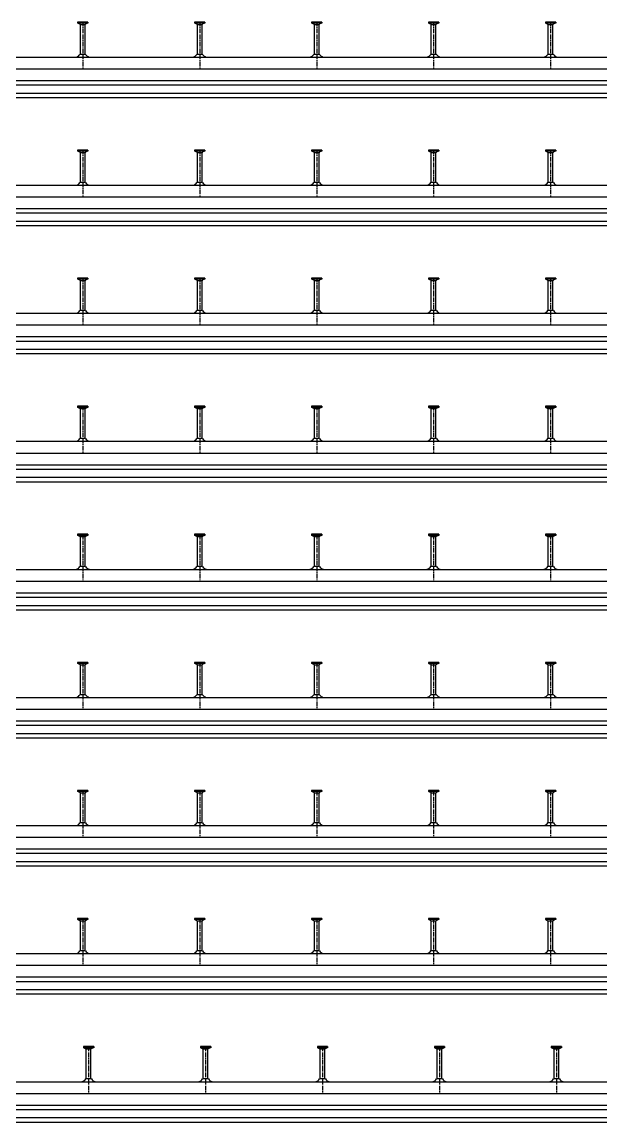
# Model space of a CAD drawing. Header units: millimetres. Extents: x -218 to 5901, y -4888 to 2743.
# Drawn here: x 2752 to 3742, y -4888 to -3007 of the extents above; entities that cross this region are included whole.
import ezdxf

# ---------------------------------------------------------------- set-up
doc = ezdxf.new("R2010")
doc.units = ezdxf.units.MM
doc.header["$LTSCALE"] = 10
doc.linetypes.add('MITTE2', pattern=[1.125, 0.75, -0.125, 0.125, -0.125])
doc.layers.add('HALFEN', color=2, linetype='CONTINUOUS')

msp = doc.modelspace()

# ---------------------------------------------------------------- linework, layer by layer
at = {"layer": 'HALFEN'}
for p, q in [((2865, -3006.8), (2847.5, -3006.8)), ((2847.5, -3006.8), (2847.5, -3008.7)), ((2865, -3008.7), (2847.5, -3008.7)), ((2848.3, -3008.7), (2851.8, -3010.5)), ((2852.2, -3006.8), (2852.2, -3008.4)), ((2860.3, -3006.8), (2860.3, -3008.4)), ((2864.3, -3008.7), (2860.7, -3010.5)), ((2865, -3006.8), (2865, -3008.7)), ((3047.5, -3006.8), (3047.5, -3008.7)), ((3065, -3006.8), (3047.5, -3006.8)), ((3065, -3008.7), (3047.5, -3008.7)), ((3048.3, -3008.7), (3051.8, -3010.5)), ((3052.2, -3006.8), (3052.2, -3008.4)), ((3060.3, -3006.8), (3060.3, -3008.4)), ((3064.3, -3008.7), (3060.7, -3010.5)), ((3065, -3006.8), (3065, -3008.7)), ((3265, -3006.8), (3247.5, -3006.8)), ((3247.5, -3006.8), (3247.5, -3008.7)), ((3265, -3008.7), (3247.5, -3008.7)), ((3248.3, -3008.7), (3251.8, -3010.5)), ((3252.2, -3006.8), (3252.2, -3008.4)), ((3260.3, -3006.8), (3260.3, -3008.4)), ((3264.3, -3008.7), (3260.7, -3010.5)), ((3265, -3006.8), (3265, -3008.7)), ((3465, -3006.8), (3447.5, -3006.8)), ((3447.5, -3006.8), (3447.5, -3008.7)), ((3465, -3008.7), (3447.5, -3008.7)), ((3448.3, -3008.7), (3451.8, -3010.5)), ((3452.2, -3006.8), (3452.2, -3008.4)), ((3460.3, -3006.8), (3460.3, -3008.4)), ((3464.3, -3008.7), (3460.7, -3010.5)), ((3465, -3006.8), (3465, -3008.7)), ((3647.5, -3006.8), (3647.5, -3008.7)), ((3665, -3006.8), (3647.5, -3006.8)), ((3665, -3008.7), (3647.5, -3008.7)), ((3648.3, -3008.7), (3651.8, -3010.5)), ((3652.2, -3006.8), (3652.2, -3008.4)), ((3660.3, -3006.8), (3660.3, -3008.4)), ((3664.3, -3008.7), (3660.7, -3010.5)), ((3665, -3006.8), (3665, -3008.7)), ((2852.3, -3062.1), (2852.3, -3011.2)), ((2852.8, -3010.8), (2859.7, -3010.8)), ((2860.3, -3062.1), (2860.3, -3011.2)), ((3052.3, -3062.1), (3052.3, -3011.2)), ((3052.8, -3010.8), (3059.7, -3010.8)), ((3060.3, -3062.1), (3060.3, -3011.2)), ((3252.3, -3062.1), (3252.3, -3011.2)), ((3252.8, -3010.8), (3259.7, -3010.8)), ((3260.3, -3062.1), (3260.3, -3011.2)), ((3452.3, -3062.1), (3452.3, -3011.2)), ((3452.8, -3010.8), (3459.7, -3010.8)), ((3460.3, -3062.1), (3460.3, -3011.2)), ((3652.3, -3062.1), (3652.3, -3011.2)), ((3652.8, -3010.8), (3659.7, -3010.8)), ((3660.3, -3062.1), (3660.3, -3011.2)), ((2861.2, -3062.1), (2851.3, -3062.1)), ((3061.2, -3062.1), (3051.3, -3062.1)), ((3261.2, -3062.1), (3251.3, -3062.1)), ((3461.2, -3062.1), (3451.3, -3062.1)), ((3661.2, -3062.1), (3651.3, -3062.1)), ((-168.7, -3066.8), (4281.3, -3066.8)), ((-168.7, -3086.8), (4281.3, -3086.8)), ((-168.7, -3106.8), (4281.3, -3106.8)), ((-168.7, -3114.3), (4281.3, -3114.3)), ((-168.7, -3128.3), (4281.3, -3128.3)), ((-168.7, -3135.8), (4281.3, -3135.8)), ((2865, -3225.8), (2847.5, -3225.8)), ((2847.5, -3225.8), (2847.5, -3227.7)), ((2865, -3227.7), (2847.5, -3227.7)), ((2848.3, -3227.7), (2851.8, -3229.5)), ((2852.2, -3225.8), (2852.2, -3227.4)), ((2852.3, -3281.1), (2852.3, -3230.2)), ((2852.8, -3229.8), (2859.7, -3229.8)), ((2860.3, -3225.8), (2860.3, -3227.4)), ((2860.3, -3281.1), (2860.3, -3230.2)), ((2864.3, -3227.7), (2860.7, -3229.5)), ((2865, -3225.8), (2865, -3227.7)), ((3047.5, -3225.8), (3047.5, -3227.7)), ((3065, -3225.8), (3047.5, -3225.8)), ((3065, -3227.7), (3047.5, -3227.7)), ((3048.3, -3227.7), (3051.8, -3229.5)), ((3052.2, -3225.8), (3052.2, -3227.4)), ((3052.3, -3281.1), (3052.3, -3230.2)), ((3052.8, -3229.8), (3059.7, -3229.8)), ((3060.3, -3225.8), (3060.3, -3227.4)), ((3060.3, -3281.1), (3060.3, -3230.2)), ((3064.3, -3227.7), (3060.7, -3229.5)), ((3065, -3225.8), (3065, -3227.7)), ((3265, -3225.8), (3247.5, -3225.8)), ((3247.5, -3225.8), (3247.5, -3227.7)), ((3265, -3227.7), (3247.5, -3227.7)), ((3248.3, -3227.7), (3251.8, -3229.5)), ((3252.2, -3225.8), (3252.2, -3227.4)), ((3252.3, -3281.1), (3252.3, -3230.2)), ((3252.8, -3229.8), (3259.7, -3229.8)), ((3260.3, -3225.8), (3260.3, -3227.4)), ((3260.3, -3281.1), (3260.3, -3230.2)), ((3264.3, -3227.7), (3260.7, -3229.5)), ((3265, -3225.8), (3265, -3227.7)), ((3465, -3225.8), (3447.5, -3225.8)), ((3447.5, -3225.8), (3447.5, -3227.7)), ((3465, -3227.7), (3447.5, -3227.7)), ((3448.3, -3227.7), (3451.8, -3229.5)), ((3452.2, -3225.8), (3452.2, -3227.4)), ((3452.3, -3281.1), (3452.3, -3230.2)), ((3452.8, -3229.8), (3459.7, -3229.8)), ((3460.3, -3225.8), (3460.3, -3227.4)), ((3460.3, -3281.1), (3460.3, -3230.2)), ((3464.3, -3227.7), (3460.7, -3229.5)), ((3465, -3225.8), (3465, -3227.7)), ((3647.5, -3225.8), (3647.5, -3227.7)), ((3665, -3225.8), (3647.5, -3225.8)), ((3665, -3227.7), (3647.5, -3227.7)), ((3648.3, -3227.7), (3651.8, -3229.5)), ((3652.2, -3225.8), (3652.2, -3227.4)), ((3652.3, -3281.1), (3652.3, -3230.2)), ((3652.8, -3229.8), (3659.7, -3229.8)), ((3660.3, -3225.8), (3660.3, -3227.4)), ((3660.3, -3281.1), (3660.3, -3230.2)), ((3664.3, -3227.7), (3660.7, -3229.5)), ((3665, -3225.8), (3665, -3227.7)), ((-168.7, -3285.8), (4481.3, -3285.8)), ((2861.2, -3281.1), (2851.3, -3281.1)), ((3061.2, -3281.1), (3051.3, -3281.1)), ((3261.2, -3281.1), (3251.3, -3281.1)), ((3461.2, -3281.1), (3451.3, -3281.1)), ((3661.2, -3281.1), (3651.3, -3281.1)), ((-168.7, -3305.8), (4481.3, -3305.8)), ((-168.7, -3325.8), (4481.3, -3325.8)), ((-168.7, -3333.3), (4481.3, -3333.3)), ((-168.7, -3347.3), (4481.3, -3347.3)), ((-168.7, -3354.8), (4481.3, -3354.8)), ((2865, -3444.8), (2847.5, -3444.8)), ((2847.5, -3444.8), (2847.5, -3446.7)), ((2865, -3446.7), (2847.5, -3446.7)), ((2848.3, -3446.7), (2851.8, -3448.5)), ((2852.2, -3444.8), (2852.2, -3446.4)), ((2852.3, -3500.1), (2852.3, -3449.2)), ((2852.8, -3448.8), (2859.7, -3448.8)), ((2860.3, -3444.8), (2860.3, -3446.4)), ((2860.3, -3500.1), (2860.3, -3449.2)), ((2864.3, -3446.7), (2860.7, -3448.5)), ((2865, -3444.8), (2865, -3446.7)), ((3047.5, -3444.8), (3047.5, -3446.7)), ((3065, -3444.8), (3047.5, -3444.8)), ((3065, -3446.7), (3047.5, -3446.7)), ((3048.3, -3446.7), (3051.8, -3448.5)), ((3052.2, -3444.8), (3052.2, -3446.4)), ((3052.3, -3500.1), (3052.3, -3449.2)), ((3052.8, -3448.8), (3059.7, -3448.8)), ((3060.3, -3444.8), (3060.3, -3446.4)), ((3060.3, -3500.1), (3060.3, -3449.2)), ((3064.3, -3446.7), (3060.7, -3448.5)), ((3065, -3444.8), (3065, -3446.7)), ((3265, -3444.8), (3247.5, -3444.8)), ((3247.5, -3444.8), (3247.5, -3446.7)), ((3265, -3446.7), (3247.5, -3446.7)), ((3248.3, -3446.7), (3251.8, -3448.5)), ((3252.2, -3444.8), (3252.2, -3446.4)), ((3252.3, -3500.1), (3252.3, -3449.2)), ((3252.8, -3448.8), (3259.7, -3448.8)), ((3260.3, -3444.8), (3260.3, -3446.4)), ((3260.3, -3500.1), (3260.3, -3449.2)), ((3264.3, -3446.7), (3260.7, -3448.5)), ((3265, -3444.8), (3265, -3446.7)), ((3465, -3444.8), (3447.5, -3444.8)), ((3447.5, -3444.8), (3447.5, -3446.7)), ((3465, -3446.7), (3447.5, -3446.7)), ((3448.3, -3446.7), (3451.8, -3448.5)), ((3452.2, -3444.8), (3452.2, -3446.4)), ((3452.3, -3500.1), (3452.3, -3449.2)), ((3452.8, -3448.8), (3459.7, -3448.8)), ((3460.3, -3444.8), (3460.3, -3446.4)), ((3460.3, -3500.1), (3460.3, -3449.2)), ((3464.3, -3446.7), (3460.7, -3448.5)), ((3465, -3444.8), (3465, -3446.7)), ((3647.5, -3444.8), (3647.5, -3446.7)), ((3665, -3444.8), (3647.5, -3444.8)), ((3665, -3446.7), (3647.5, -3446.7)), ((3648.3, -3446.7), (3651.8, -3448.5)), ((3652.2, -3444.8), (3652.2, -3446.4)), ((3652.3, -3500.1), (3652.3, -3449.2)), ((3652.8, -3448.8), (3659.7, -3448.8)), ((3660.3, -3444.8), (3660.3, -3446.4)), ((3660.3, -3500.1), (3660.3, -3449.2)), ((3664.3, -3446.7), (3660.7, -3448.5)), ((3665, -3444.8), (3665, -3446.7)), ((-168.7, -3504.8), (4681.3, -3504.8)), ((2861.2, -3500.1), (2851.3, -3500.1)), ((3061.2, -3500.1), (3051.3, -3500.1)), ((3261.2, -3500.1), (3251.3, -3500.1)), ((3461.2, -3500.1), (3451.3, -3500.1)), ((3661.2, -3500.1), (3651.3, -3500.1)), ((-168.7, -3524.8), (4681.3, -3524.8)), ((-168.7, -3544.8), (4681.3, -3544.8)), ((-168.7, -3552.3), (4681.3, -3552.3)), ((-168.7, -3566.3), (4681.3, -3566.3)), ((-168.7, -3573.8), (4681.3, -3573.8)), ((2865, -3663.8), (2847.5, -3663.8)), ((2847.5, -3663.8), (2847.5, -3665.7)), ((2865, -3665.7), (2847.5, -3665.7)), ((2848.3, -3665.7), (2851.8, -3667.5)), ((2852.2, -3663.8), (2852.2, -3665.4)), ((2852.8, -3667.8), (2859.7, -3667.8)), ((2860.3, -3663.8), (2860.3, -3665.4)), ((2864.3, -3665.7), (2860.7, -3667.5)), ((2865, -3663.8), (2865, -3665.7)), ((3047.5, -3663.8), (3047.5, -3665.7)), ((3065, -3663.8), (3047.5, -3663.8)), ((3065, -3665.7), (3047.5, -3665.7)), ((3048.3, -3665.7), (3051.8, -3667.5)), ((3052.2, -3663.8), (3052.2, -3665.4)), ((3052.8, -3667.8), (3059.7, -3667.8)), ((3060.3, -3663.8), (3060.3, -3665.4)), ((3064.3, -3665.7), (3060.7, -3667.5)), ((3065, -3663.8), (3065, -3665.7)), ((3265, -3663.8), (3247.5, -3663.8)), ((3247.5, -3663.8), (3247.5, -3665.7)), ((3265, -3665.7), (3247.5, -3665.7)), ((3248.3, -3665.7), (3251.8, -3667.5)), ((3252.2, -3663.8), (3252.2, -3665.4)), ((3252.8, -3667.8), (3259.7, -3667.8)), ((3260.3, -3663.8), (3260.3, -3665.4)), ((3264.3, -3665.7), (3260.7, -3667.5)), ((3265, -3663.8), (3265, -3665.7)), ((3465, -3663.8), (3447.5, -3663.8)), ((3447.5, -3663.8), (3447.5, -3665.7)), ((3465, -3665.7), (3447.5, -3665.7)), ((3448.3, -3665.7), (3451.8, -3667.5)), ((3452.2, -3663.8), (3452.2, -3665.4)), ((3452.8, -3667.8), (3459.7, -3667.8)), ((3460.3, -3663.8), (3460.3, -3665.4)), ((3464.3, -3665.7), (3460.7, -3667.5)), ((3465, -3663.8), (3465, -3665.7)), ((3647.5, -3663.8), (3647.5, -3665.7)), ((3665, -3663.8), (3647.5, -3663.8)), ((3665, -3665.7), (3647.5, -3665.7)), ((3648.3, -3665.7), (3651.8, -3667.5)), ((3652.2, -3663.8), (3652.2, -3665.4)), ((3652.8, -3667.8), (3659.7, -3667.8)), ((3660.3, -3663.8), (3660.3, -3665.4)), ((3664.3, -3665.7), (3660.7, -3667.5)), ((3665, -3663.8), (3665, -3665.7)), ((2852.3, -3719.1), (2852.3, -3668.2)), ((2860.3, -3719.1), (2860.3, -3668.2)), ((3052.3, -3719.1), (3052.3, -3668.2)), ((3060.3, -3719.1), (3060.3, -3668.2)), ((3252.3, -3719.1), (3252.3, -3668.2)), ((3260.3, -3719.1), (3260.3, -3668.2)), ((3452.3, -3719.1), (3452.3, -3668.2)), ((3460.3, -3719.1), (3460.3, -3668.2)), ((3652.3, -3719.1), (3652.3, -3668.2)), ((3660.3, -3719.1), (3660.3, -3668.2)), ((-168.7, -3723.8), (4881.3, -3723.8)), ((2861.2, -3719.1), (2851.3, -3719.1)), ((3061.2, -3719.1), (3051.3, -3719.1)), ((3261.2, -3719.1), (3251.3, -3719.1)), ((3461.2, -3719.1), (3451.3, -3719.1)), ((3661.2, -3719.1), (3651.3, -3719.1)), ((-168.7, -3743.8), (4881.3, -3743.8)), ((-168.7, -3763.8), (4881.3, -3763.8)), ((-168.7, -3771.3), (4881.3, -3771.3)), ((-168.7, -3785.3), (4881.3, -3785.3)), ((-168.7, -3792.8), (4881.3, -3792.8)), ((2865, -3882.8), (2847.5, -3882.8)), ((2847.5, -3882.8), (2847.5, -3884.7)), ((2865, -3884.7), (2847.5, -3884.7)), ((2848.3, -3884.7), (2851.8, -3886.5)), ((2852.2, -3882.8), (2852.2, -3884.4)), ((2852.3, -3938.1), (2852.3, -3887.2)), ((2852.8, -3886.8), (2859.7, -3886.8)), ((2860.3, -3882.8), (2860.3, -3884.4)), ((2860.3, -3938.1), (2860.3, -3887.2)), ((2864.3, -3884.7), (2860.7, -3886.5)), ((2865, -3882.8), (2865, -3884.7)), ((3047.5, -3882.8), (3047.5, -3884.7)), ((3065, -3882.8), (3047.5, -3882.8)), ((3065, -3884.7), (3047.5, -3884.7)), ((3048.3, -3884.7), (3051.8, -3886.5)), ((3052.2, -3882.8), (3052.2, -3884.4)), ((3052.3, -3938.1), (3052.3, -3887.2)), ((3052.8, -3886.8), (3059.7, -3886.8)), ((3060.3, -3882.8), (3060.3, -3884.4)), ((3060.3, -3938.1), (3060.3, -3887.2)), ((3064.3, -3884.7), (3060.7, -3886.5)), ((3065, -3882.8), (3065, -3884.7)), ((3265, -3882.8), (3247.5, -3882.8)), ((3247.5, -3882.8), (3247.5, -3884.7)), ((3265, -3884.7), (3247.5, -3884.7)), ((3248.3, -3884.7), (3251.8, -3886.5)), ((3252.2, -3882.8), (3252.2, -3884.4)), ((3252.3, -3938.1), (3252.3, -3887.2)), ((3252.8, -3886.8), (3259.7, -3886.8)), ((3260.3, -3882.8), (3260.3, -3884.4)), ((3260.3, -3938.1), (3260.3, -3887.2)), ((3264.3, -3884.7), (3260.7, -3886.5)), ((3265, -3882.8), (3265, -3884.7)), ((3465, -3882.8), (3447.5, -3882.8)), ((3447.5, -3882.8), (3447.5, -3884.7)), ((3465, -3884.7), (3447.5, -3884.7)), ((3448.3, -3884.7), (3451.8, -3886.5)), ((3452.2, -3882.8), (3452.2, -3884.4)), ((3452.3, -3938.1), (3452.3, -3887.2)), ((3452.8, -3886.8), (3459.7, -3886.8)), ((3460.3, -3882.8), (3460.3, -3884.4)), ((3460.3, -3938.1), (3460.3, -3887.2)), ((3464.3, -3884.7), (3460.7, -3886.5)), ((3465, -3882.8), (3465, -3884.7)), ((3647.5, -3882.8), (3647.5, -3884.7)), ((3665, -3882.8), (3647.5, -3882.8)), ((3665, -3884.7), (3647.5, -3884.7)), ((3648.3, -3884.7), (3651.8, -3886.5)), ((3652.2, -3882.8), (3652.2, -3884.4)), ((3652.3, -3938.1), (3652.3, -3887.2)), ((3652.8, -3886.8), (3659.7, -3886.8)), ((3660.3, -3882.8), (3660.3, -3884.4)), ((3660.3, -3938.1), (3660.3, -3887.2)), ((3664.3, -3884.7), (3660.7, -3886.5)), ((3665, -3882.8), (3665, -3884.7)), ((-168.7, -3942.8), (5081.3, -3942.8)), ((2861.2, -3938.1), (2851.3, -3938.1)), ((3061.2, -3938.1), (3051.3, -3938.1)), ((3261.2, -3938.1), (3251.3, -3938.1)), ((3461.2, -3938.1), (3451.3, -3938.1)), ((3661.2, -3938.1), (3651.3, -3938.1)), ((-168.7, -3962.8), (5081.3, -3962.8)), ((-168.7, -3982.8), (5081.3, -3982.8)), ((-168.7, -3990.3), (5081.3, -3990.3)), ((-168.7, -4004.3), (5081.3, -4004.3)), ((-168.7, -4011.8), (5081.3, -4011.8)), ((2865, -4101.8), (2847.5, -4101.8)), ((2847.5, -4101.8), (2847.5, -4103.7)), ((2865, -4103.7), (2847.5, -4103.7)), ((2848.3, -4103.7), (2851.8, -4105.5)), ((2852.2, -4101.8), (2852.2, -4103.4)), ((2852.3, -4157.1), (2852.3, -4106.2)), ((2852.8, -4105.8), (2859.7, -4105.8)), ((2860.3, -4101.8), (2860.3, -4103.4)), ((2860.3, -4157.1), (2860.3, -4106.2)), ((2864.3, -4103.7), (2860.7, -4105.5)), ((2865, -4101.8), (2865, -4103.7)), ((3047.5, -4101.8), (3047.5, -4103.7)), ((3065, -4101.8), (3047.5, -4101.8)), ((3065, -4103.7), (3047.5, -4103.7)), ((3048.3, -4103.7), (3051.8, -4105.5)), ((3052.2, -4101.8), (3052.2, -4103.4)), ((3052.3, -4157.1), (3052.3, -4106.2)), ((3052.8, -4105.8), (3059.7, -4105.8)), ((3060.3, -4101.8), (3060.3, -4103.4)), ((3060.3, -4157.1), (3060.3, -4106.2)), ((3064.3, -4103.7), (3060.7, -4105.5)), ((3065, -4101.8), (3065, -4103.7)), ((3265, -4101.8), (3247.5, -4101.8)), ((3247.5, -4101.8), (3247.5, -4103.7)), ((3265, -4103.7), (3247.5, -4103.7)), ((3248.3, -4103.7), (3251.8, -4105.5)), ((3252.2, -4101.8), (3252.2, -4103.4)), ((3252.3, -4157.1), (3252.3, -4106.2)), ((3252.8, -4105.8), (3259.7, -4105.8)), ((3260.3, -4101.8), (3260.3, -4103.4)), ((3260.3, -4157.1), (3260.3, -4106.2)), ((3264.3, -4103.7), (3260.7, -4105.5)), ((3265, -4101.8), (3265, -4103.7)), ((3465, -4101.8), (3447.5, -4101.8)), ((3447.5, -4101.8), (3447.5, -4103.7)), ((3465, -4103.7), (3447.5, -4103.7)), ((3448.3, -4103.7), (3451.8, -4105.5)), ((3452.2, -4101.8), (3452.2, -4103.4)), ((3452.3, -4157.1), (3452.3, -4106.2)), ((3452.8, -4105.8), (3459.7, -4105.8)), ((3460.3, -4101.8), (3460.3, -4103.4)), ((3460.3, -4157.1), (3460.3, -4106.2)), ((3464.3, -4103.7), (3460.7, -4105.5)), ((3465, -4101.8), (3465, -4103.7)), ((3647.5, -4101.8), (3647.5, -4103.7)), ((3665, -4101.8), (3647.5, -4101.8)), ((3665, -4103.7), (3647.5, -4103.7)), ((3648.3, -4103.7), (3651.8, -4105.5)), ((3652.2, -4101.8), (3652.2, -4103.4)), ((3652.3, -4157.1), (3652.3, -4106.2)), ((3652.8, -4105.8), (3659.7, -4105.8)), ((3660.3, -4101.8), (3660.3, -4103.4)), ((3660.3, -4157.1), (3660.3, -4106.2)), ((3664.3, -4103.7), (3660.7, -4105.5)), ((3665, -4101.8), (3665, -4103.7)), ((-168.7, -4161.8), (5281.3, -4161.8)), ((2861.2, -4157.1), (2851.3, -4157.1)), ((3061.2, -4157.1), (3051.3, -4157.1)), ((3261.2, -4157.1), (3251.3, -4157.1)), ((3461.2, -4157.1), (3451.3, -4157.1)), ((3661.2, -4157.1), (3651.3, -4157.1)), ((-168.7, -4181.8), (5281.3, -4181.8)), ((-168.7, -4201.8), (5281.3, -4201.8)), ((-168.7, -4209.3), (5281.3, -4209.3)), ((-168.7, -4223.3), (5281.3, -4223.3)), ((-168.7, -4230.8), (5281.3, -4230.8)), ((2865, -4320.8), (2847.5, -4320.8)), ((2847.5, -4320.8), (2847.5, -4322.7)), ((2865, -4322.7), (2847.5, -4322.7)), ((2848.3, -4322.7), (2851.8, -4324.5)), ((2852.2, -4320.8), (2852.2, -4322.4)), ((2852.3, -4376.1), (2852.3, -4325.2)), ((2852.8, -4324.8), (2859.7, -4324.8)), ((2860.3, -4320.8), (2860.3, -4322.4)), ((2860.3, -4376.1), (2860.3, -4325.2)), ((2864.3, -4322.7), (2860.7, -4324.5)), ((2865, -4320.8), (2865, -4322.7)), ((3047.5, -4320.8), (3047.5, -4322.7)), ((3065, -4320.8), (3047.5, -4320.8)), ((3065, -4322.7), (3047.5, -4322.7)), ((3048.3, -4322.7), (3051.8, -4324.5)), ((3052.2, -4320.8), (3052.2, -4322.4)), ((3052.3, -4376.1), (3052.3, -4325.2)), ((3052.8, -4324.8), (3059.7, -4324.8)), ((3060.3, -4320.8), (3060.3, -4322.4)), ((3060.3, -4376.1), (3060.3, -4325.2)), ((3064.3, -4322.7), (3060.7, -4324.5)), ((3065, -4320.8), (3065, -4322.7)), ((3247.5, -4320.8), (3247.5, -4322.7)), ((3265, -4320.8), (3247.5, -4320.8)), ((3265, -4322.7), (3247.5, -4322.7)), ((3248.3, -4322.7), (3251.8, -4324.5)), ((3252.2, -4320.8), (3252.2, -4322.4)), ((3252.3, -4376.1), (3252.3, -4325.2)), ((3252.8, -4324.8), (3259.7, -4324.8)), ((3260.3, -4320.8), (3260.3, -4322.4)), ((3260.3, -4376.1), (3260.3, -4325.2)), ((3264.3, -4322.7), (3260.7, -4324.5)), ((3265, -4320.8), (3265, -4322.7)), ((3465, -4320.8), (3447.5, -4320.8)), ((3447.5, -4320.8), (3447.5, -4322.7)), ((3465, -4322.7), (3447.5, -4322.7)), ((3448.3, -4322.7), (3451.8, -4324.5)), ((3452.2, -4320.8), (3452.2, -4322.4)), ((3452.3, -4376.1), (3452.3, -4325.2)), ((3452.8, -4324.8), (3459.7, -4324.8)), ((3460.3, -4320.8), (3460.3, -4322.4)), ((3460.3, -4376.1), (3460.3, -4325.2)), ((3464.3, -4322.7), (3460.7, -4324.5)), ((3465, -4320.8), (3465, -4322.7)), ((3647.5, -4320.8), (3647.5, -4322.7)), ((3665, -4320.8), (3647.5, -4320.8)), ((3665, -4322.7), (3647.5, -4322.7)), ((3648.3, -4322.7), (3651.8, -4324.5)), ((3652.2, -4320.8), (3652.2, -4322.4)), ((3652.3, -4376.1), (3652.3, -4325.2)), ((3652.8, -4324.8), (3659.7, -4324.8)), ((3660.3, -4320.8), (3660.3, -4322.4)), ((3660.3, -4376.1), (3660.3, -4325.2)), ((3664.3, -4322.7), (3660.7, -4324.5)), ((3665, -4320.8), (3665, -4322.7)), ((-168.7, -4380.8), (5481.3, -4380.8)), ((2861.2, -4376.1), (2851.3, -4376.1)), ((3061.2, -4376.1), (3051.3, -4376.1)), ((3261.2, -4376.1), (3251.3, -4376.1)), ((3461.2, -4376.1), (3451.3, -4376.1)), ((3661.2, -4376.1), (3651.3, -4376.1)), ((-168.7, -4400.8), (5481.3, -4400.8)), ((-168.7, -4420.8), (5481.3, -4420.8)), ((-168.7, -4428.3), (5481.3, -4428.3)), ((-168.7, -4442.3), (5481.3, -4442.3)), ((-168.7, -4449.8), (5481.3, -4449.8)), ((2847.5, -4539.8), (2847.5, -4541.7)), ((2865, -4539.8), (2847.5, -4539.8)), ((2865, -4541.7), (2847.5, -4541.7)), ((2848.3, -4541.7), (2851.8, -4543.5)), ((2852.2, -4539.8), (2852.2, -4541.4)), ((2852.3, -4595.1), (2852.3, -4544.2)), ((2852.8, -4543.8), (2859.7, -4543.8)), ((2860.3, -4539.8), (2860.3, -4541.4)), ((2860.3, -4595.1), (2860.3, -4544.2)), ((2864.3, -4541.7), (2860.7, -4543.5)), ((2865, -4539.8), (2865, -4541.7)), ((3047.5, -4539.8), (3047.5, -4541.7)), ((3065, -4539.8), (3047.5, -4539.8)), ((3065, -4541.7), (3047.5, -4541.7)), ((3048.3, -4541.7), (3051.8, -4543.5)), ((3052.2, -4539.8), (3052.2, -4541.4)), ((3052.3, -4595.1), (3052.3, -4544.2)), ((3052.8, -4543.8), (3059.7, -4543.8)), ((3060.3, -4539.8), (3060.3, -4541.4)), ((3060.3, -4595.1), (3060.3, -4544.2)), ((3064.3, -4541.7), (3060.7, -4543.5)), ((3065, -4539.8), (3065, -4541.7)), ((3247.5, -4539.8), (3247.5, -4541.7)), ((3265, -4539.8), (3247.5, -4539.8)), ((3265, -4541.7), (3247.5, -4541.7)), ((3248.3, -4541.7), (3251.8, -4543.5)), ((3252.2, -4539.8), (3252.2, -4541.4)), ((3252.3, -4595.1), (3252.3, -4544.2)), ((3252.8, -4543.8), (3259.7, -4543.8)), ((3260.3, -4539.8), (3260.3, -4541.4)), ((3260.3, -4595.1), (3260.3, -4544.2)), ((3264.3, -4541.7), (3260.7, -4543.5)), ((3265, -4539.8), (3265, -4541.7)), ((3447.5, -4539.8), (3447.5, -4541.7)), ((3465, -4539.8), (3447.5, -4539.8)), ((3465, -4541.7), (3447.5, -4541.7)), ((3448.3, -4541.7), (3451.8, -4543.5)), ((3452.2, -4539.8), (3452.2, -4541.4)), ((3452.3, -4595.1), (3452.3, -4544.2)), ((3452.8, -4543.8), (3459.7, -4543.8)), ((3460.3, -4539.8), (3460.3, -4541.4)), ((3460.3, -4595.1), (3460.3, -4544.2)), ((3464.3, -4541.7), (3460.7, -4543.5)), ((3465, -4539.8), (3465, -4541.7)), ((3647.5, -4539.8), (3647.5, -4541.7)), ((3665, -4539.8), (3647.5, -4539.8)), ((3665, -4541.7), (3647.5, -4541.7)), ((3648.3, -4541.7), (3651.8, -4543.5)), ((3652.2, -4539.8), (3652.2, -4541.4)), ((3652.3, -4595.1), (3652.3, -4544.2)), ((3652.8, -4543.8), (3659.7, -4543.8)), ((3660.3, -4539.8), (3660.3, -4541.4)), ((3660.3, -4595.1), (3660.3, -4544.2)), ((3664.3, -4541.7), (3660.7, -4543.5)), ((3665, -4539.8), (3665, -4541.7)), ((-168.7, -4599.8), (5681.3, -4599.8)), ((2861.2, -4595.1), (2851.3, -4595.1)), ((3061.2, -4595.1), (3051.3, -4595.1)), ((3261.2, -4595.1), (3251.3, -4595.1)), ((3461.2, -4595.1), (3451.3, -4595.1)), ((3661.2, -4595.1), (3651.3, -4595.1)), ((-168.7, -4619.8), (5681.3, -4619.8)), ((-168.7, -4639.8), (5681.3, -4639.8)), ((-168.7, -4647.3), (5681.3, -4647.3)), ((-168.7, -4661.3), (5681.3, -4661.3)), ((-168.7, -4668.8), (5681.3, -4668.8)), ((2875, -4758.8), (2857.5, -4758.8)), ((2857.5, -4758.8), (2857.5, -4760.7)), ((2862.2, -4758.8), (2862.2, -4760.4)), ((2870.3, -4758.8), (2870.3, -4760.4)), ((2875, -4758.8), (2875, -4760.7)), ((3075, -4758.8), (3057.5, -4758.8)), ((3057.5, -4758.8), (3057.5, -4760.7)), ((3062.2, -4758.8), (3062.2, -4760.4)), ((3070.3, -4758.8), (3070.3, -4760.4)), ((3075, -4758.8), (3075, -4760.7)), ((3275, -4758.8), (3257.5, -4758.8)), ((3257.5, -4758.8), (3257.5, -4760.7)), ((3262.2, -4758.8), (3262.2, -4760.4)), ((3270.3, -4758.8), (3270.3, -4760.4)), ((3275, -4758.8), (3275, -4760.7)), ((3475, -4758.8), (3457.5, -4758.8)), ((3457.5, -4758.8), (3457.5, -4760.7)), ((3462.2, -4758.8), (3462.2, -4760.4)), ((3470.3, -4758.8), (3470.3, -4760.4)), ((3475, -4758.8), (3475, -4760.7)), ((3675, -4758.8), (3657.5, -4758.8)), ((3657.5, -4758.8), (3657.5, -4760.7)), ((3662.2, -4758.8), (3662.2, -4760.4)), ((3670.3, -4758.8), (3670.3, -4760.4)), ((3675, -4758.8), (3675, -4760.7)), ((2875, -4760.7), (2857.5, -4760.7)), ((2858.3, -4760.7), (2861.8, -4762.5)), ((2862.3, -4814.1), (2862.3, -4763.2)), ((2862.8, -4762.8), (2869.7, -4762.8)), ((2870.3, -4814.1), (2870.3, -4763.2)), ((2874.3, -4760.7), (2870.7, -4762.5)), ((3075, -4760.7), (3057.5, -4760.7)), ((3058.3, -4760.7), (3061.8, -4762.5)), ((3062.3, -4814.1), (3062.3, -4763.2)), ((3062.8, -4762.8), (3069.7, -4762.8)), ((3070.3, -4814.1), (3070.3, -4763.2)), ((3074.3, -4760.7), (3070.7, -4762.5)), ((3275, -4760.7), (3257.5, -4760.7)), ((3258.3, -4760.7), (3261.8, -4762.5)), ((3262.3, -4814.1), (3262.3, -4763.2)), ((3262.8, -4762.8), (3269.7, -4762.8)), ((3270.3, -4814.1), (3270.3, -4763.2)), ((3274.3, -4760.7), (3270.7, -4762.5)), ((3475, -4760.7), (3457.5, -4760.7)), ((3458.3, -4760.7), (3461.8, -4762.5)), ((3462.3, -4814.1), (3462.3, -4763.2)), ((3462.8, -4762.8), (3469.7, -4762.8)), ((3470.3, -4814.1), (3470.3, -4763.2)), ((3474.3, -4760.7), (3470.7, -4762.5)), ((3675, -4760.7), (3657.5, -4760.7)), ((3658.3, -4760.7), (3661.8, -4762.5)), ((3662.3, -4814.1), (3662.3, -4763.2)), ((3662.8, -4762.8), (3669.7, -4762.8)), ((3670.3, -4814.1), (3670.3, -4763.2)), ((3674.3, -4760.7), (3670.7, -4762.5)), ((2871.2, -4814.1), (2861.3, -4814.1)), ((3071.2, -4814.1), (3061.3, -4814.1)), ((3271.2, -4814.1), (3261.3, -4814.1)), ((3471.2, -4814.1), (3461.3, -4814.1)), ((3671.2, -4814.1), (3661.3, -4814.1)), ((-168.7, -4818.8), (5901.3, -4818.8)), ((-168.7, -4838.8), (5901.3, -4838.8)), ((-168.7, -4858.8), (5901.3, -4858.8)), ((-168.7, -4866.3), (5901.3, -4866.3)), ((-168.7, -4880.3), (5901.3, -4880.3)), ((-168.7, -4887.8), (5901.3, -4887.8))]:
    msp.add_line(p, q, dxfattribs=at)
at = {"layer": 'HALFEN', "color": 1, "linetype": 'MITTE2'}
for p, q in [((2856.3, -3006.8), (2856.3, -3086.8)), ((3056.3, -3006.8), (3056.3, -3086.8)), ((3256.3, -3006.8), (3256.3, -3086.8)), ((3456.3, -3006.8), (3456.3, -3086.8)), ((3656.3, -3006.8), (3656.3, -3086.8)), ((2856.3, -3225.8), (2856.3, -3305.8)), ((3056.3, -3225.8), (3056.3, -3305.8)), ((3256.3, -3225.8), (3256.3, -3305.8)), ((3456.3, -3225.8), (3456.3, -3305.8)), ((3656.3, -3225.8), (3656.3, -3305.8)), ((2856.3, -3444.8), (2856.3, -3524.8)), ((3056.3, -3444.8), (3056.3, -3524.8)), ((3256.3, -3444.8), (3256.3, -3524.8)), ((3456.3, -3444.8), (3456.3, -3524.8)), ((3656.3, -3444.8), (3656.3, -3524.8)), ((2856.3, -3663.8), (2856.3, -3743.8)), ((3056.3, -3663.8), (3056.3, -3743.8)), ((3256.3, -3663.8), (3256.3, -3743.8)), ((3456.3, -3663.8), (3456.3, -3743.8)), ((3656.3, -3663.8), (3656.3, -3743.8)), ((2856.3, -3882.8), (2856.3, -3962.8)), ((3056.3, -3882.8), (3056.3, -3962.8)), ((3256.3, -3882.8), (3256.3, -3962.8)), ((3456.3, -3882.8), (3456.3, -3962.8)), ((3656.3, -3882.8), (3656.3, -3962.8)), ((2856.3, -4101.8), (2856.3, -4181.8)), ((3056.3, -4101.8), (3056.3, -4181.8)), ((3256.3, -4101.8), (3256.3, -4181.8)), ((3456.3, -4101.8), (3456.3, -4181.8)), ((3656.3, -4101.8), (3656.3, -4181.8)), ((2856.3, -4320.8), (2856.3, -4400.8)), ((3056.3, -4320.8), (3056.3, -4400.8)), ((3256.3, -4320.8), (3256.3, -4400.8)), ((3456.3, -4320.8), (3456.3, -4400.8)), ((3656.3, -4320.8), (3656.3, -4400.8)), ((2856.3, -4539.8), (2856.3, -4619.8)), ((3056.3, -4539.8), (3056.3, -4619.8)), ((3256.3, -4539.8), (3256.3, -4619.8)), ((3456.3, -4539.8), (3456.3, -4619.8)), ((3656.3, -4539.8), (3656.3, -4619.8)), ((2866.3, -4758.8), (2866.3, -4838.8)), ((3066.3, -4758.8), (3066.3, -4838.8)), ((3266.3, -4758.8), (3266.3, -4838.8)), ((3466.3, -4758.8), (3466.3, -4838.8)), ((3666.3, -4758.8), (3666.3, -4838.8))]:
    msp.add_line(p, q, dxfattribs=at)
at = {"layer": 'HALFEN'}
for centre, radius, start, end in [((2851.5, -3011.2), 0.8, 0, 62.3005), ((2861.1, -3011.2), 0.8, 117.6995, 180), ((3051.5, -3011.2), 0.8, 0, 62.3005), ((3061.1, -3011.2), 0.8, 117.6995, 180), ((3251.5, -3011.2), 0.8, 0, 62.3005), ((3261.1, -3011.2), 0.8, 117.6995, 180), ((3451.5, -3011.2), 0.8, 0, 62.3005), ((3461.1, -3011.2), 0.8, 117.6995, 180), ((3651.5, -3011.2), 0.8, 0, 62.3005), ((3661.1, -3011.2), 0.8, 117.6995, 180), ((2842.7, -3057), 10, 285.1143, 329.2679), ((2869.8, -3057), 10, 210.7321, 254.8857), ((3042.7, -3057), 10, 285.1143, 329.2679), ((3069.8, -3057), 10, 210.7321, 254.8857), ((3242.7, -3057), 10, 285.1143, 329.2679), ((3269.8, -3057), 10, 210.7321, 254.8857), ((3442.7, -3057), 10, 285.1143, 329.2679), ((3469.8, -3057), 10, 210.7321, 254.8857), ((3642.7, -3057), 10, 285.1143, 329.2679), ((3669.8, -3057), 10, 210.7321, 254.8857), ((2851.5, -3230.2), 0.8, 0, 62.3005), ((2861.1, -3230.2), 0.8, 117.6995, 180), ((3051.5, -3230.2), 0.8, 0, 62.3005), ((3061.1, -3230.2), 0.8, 117.6995, 180), ((3251.5, -3230.2), 0.8, 0, 62.3005), ((3261.1, -3230.2), 0.8, 117.6995, 180), ((3451.5, -3230.2), 0.8, 0, 62.3005), ((3461.1, -3230.2), 0.8, 117.6995, 180), ((3651.5, -3230.2), 0.8, 0, 62.3005), ((3661.1, -3230.2), 0.8, 117.6995, 180), ((2842.7, -3276), 10, 285.1143, 329.2679), ((2869.8, -3276), 10, 210.7321, 254.8857), ((3042.7, -3276), 10, 285.1143, 329.2679), ((3069.8, -3276), 10, 210.7321, 254.8857), ((3242.7, -3276), 10, 285.1143, 329.2679), ((3269.8, -3276), 10, 210.7321, 254.8857), ((3442.7, -3276), 10, 285.1143, 329.2679), ((3469.8, -3276), 10, 210.7321, 254.8857), ((3642.7, -3276), 10, 285.1143, 329.2679), ((3669.8, -3276), 10, 210.7321, 254.8857), ((2851.5, -3449.2), 0.8, 0, 62.3005), ((2861.1, -3449.2), 0.8, 117.6995, 180), ((3051.5, -3449.2), 0.8, 0, 62.3005), ((3061.1, -3449.2), 0.8, 117.6995, 180), ((3251.5, -3449.2), 0.8, 0, 62.3005), ((3261.1, -3449.2), 0.8, 117.6995, 180), ((3451.5, -3449.2), 0.8, 0, 62.3005), ((3461.1, -3449.2), 0.8, 117.6995, 180), ((3651.5, -3449.2), 0.8, 0, 62.3005), ((3661.1, -3449.2), 0.8, 117.6995, 180), ((2842.7, -3495), 10, 285.1143, 329.2679), ((2869.8, -3495), 10, 210.7321, 254.8857), ((3042.7, -3495), 10, 285.1143, 329.2679), ((3069.8, -3495), 10, 210.7321, 254.8857), ((3242.7, -3495), 10, 285.1143, 329.2679), ((3269.8, -3495), 10, 210.7321, 254.8857), ((3442.7, -3495), 10, 285.1143, 329.2679), ((3469.8, -3495), 10, 210.7321, 254.8857), ((3642.7, -3495), 10, 285.1143, 329.2679), ((3669.8, -3495), 10, 210.7321, 254.8857), ((2851.5, -3668.2), 0.8, 0, 62.3005), ((2861.1, -3668.2), 0.8, 117.6995, 180), ((3051.5, -3668.2), 0.8, 0, 62.3005), ((3061.1, -3668.2), 0.8, 117.6995, 180), ((3251.5, -3668.2), 0.8, 0, 62.3005), ((3261.1, -3668.2), 0.8, 117.6995, 180), ((3451.5, -3668.2), 0.8, 0, 62.3005), ((3461.1, -3668.2), 0.8, 117.6995, 180), ((3651.5, -3668.2), 0.8, 0, 62.3005), ((3661.1, -3668.2), 0.8, 117.6995, 180), ((2842.7, -3714), 10, 285.1143, 329.2679), ((2869.8, -3714), 10, 210.7321, 254.8857), ((3042.7, -3714), 10, 285.1143, 329.2679), ((3069.8, -3714), 10, 210.7321, 254.8857), ((3242.7, -3714), 10, 285.1143, 329.2679), ((3269.8, -3714), 10, 210.7321, 254.8857), ((3442.7, -3714), 10, 285.1143, 329.2679), ((3469.8, -3714), 10, 210.7321, 254.8857), ((3642.7, -3714), 10, 285.1143, 329.2679), ((3669.8, -3714), 10, 210.7321, 254.8857), ((2851.5, -3887.2), 0.8, 0, 62.3005), ((2861.1, -3887.2), 0.8, 117.6995, 180), ((3051.5, -3887.2), 0.8, 0, 62.3005), ((3061.1, -3887.2), 0.8, 117.6995, 180), ((3251.5, -3887.2), 0.8, 0, 62.3005), ((3261.1, -3887.2), 0.8, 117.6995, 180), ((3451.5, -3887.2), 0.8, 0, 62.3005), ((3461.1, -3887.2), 0.8, 117.6995, 180), ((3651.5, -3887.2), 0.8, 0, 62.3005), ((3661.1, -3887.2), 0.8, 117.6995, 180), ((2842.7, -3933), 10, 285.1143, 329.2679), ((2869.8, -3933), 10, 210.7321, 254.8857), ((3042.7, -3933), 10, 285.1143, 329.2679), ((3069.8, -3933), 10, 210.7321, 254.8857), ((3242.7, -3933), 10, 285.1143, 329.2679), ((3269.8, -3933), 10, 210.7321, 254.8857), ((3442.7, -3933), 10, 285.1143, 329.2679), ((3469.8, -3933), 10, 210.7321, 254.8857), ((3642.7, -3933), 10, 285.1143, 329.2679), ((3669.8, -3933), 10, 210.7321, 254.8857), ((2851.5, -4106.2), 0.8, 0, 62.3005), ((2861.1, -4106.2), 0.8, 117.6995, 180), ((3051.5, -4106.2), 0.8, 0, 62.3005), ((3061.1, -4106.2), 0.8, 117.6995, 180), ((3251.5, -4106.2), 0.8, 0, 62.3005), ((3261.1, -4106.2), 0.8, 117.6995, 180), ((3451.5, -4106.2), 0.8, 0, 62.3005), ((3461.1, -4106.2), 0.8, 117.6995, 180), ((3651.5, -4106.2), 0.8, 0, 62.3005), ((3661.1, -4106.2), 0.8, 117.6995, 180), ((2842.7, -4152), 10, 285.1143, 329.2679), ((2869.8, -4152), 10, 210.7321, 254.8857), ((3042.7, -4152), 10, 285.1143, 329.2679), ((3069.8, -4152), 10, 210.7321, 254.8857), ((3242.7, -4152), 10, 285.1143, 329.2679), ((3269.8, -4152), 10, 210.7321, 254.8857), ((3442.7, -4152), 10, 285.1143, 329.2679), ((3469.8, -4152), 10, 210.7321, 254.8857), ((3642.7, -4152), 10, 285.1143, 329.2679), ((3669.8, -4152), 10, 210.7321, 254.8857), ((2851.5, -4325.2), 0.8, 0, 62.3005), ((2861.1, -4325.2), 0.8, 117.6995, 180), ((3051.5, -4325.2), 0.8, 0, 62.3005), ((3061.1, -4325.2), 0.8, 117.6995, 180), ((3251.5, -4325.2), 0.8, 0, 62.3005), ((3261.1, -4325.2), 0.8, 117.6995, 180), ((3451.5, -4325.2), 0.8, 0, 62.3005), ((3461.1, -4325.2), 0.8, 117.6995, 180), ((3651.5, -4325.2), 0.8, 0, 62.3005), ((3661.1, -4325.2), 0.8, 117.6995, 180), ((2842.7, -4371), 10, 285.1143, 329.2679), ((2869.8, -4371), 10, 210.7321, 254.8857), ((3042.7, -4371), 10, 285.1143, 329.2679), ((3069.8, -4371), 10, 210.7321, 254.8857), ((3242.7, -4371), 10, 285.1143, 329.2679), ((3269.8, -4371), 10, 210.7321, 254.8857), ((3442.7, -4371), 10, 285.1143, 329.2679), ((3469.8, -4371), 10, 210.7321, 254.8857), ((3642.7, -4371), 10, 285.1143, 329.2679), ((3669.8, -4371), 10, 210.7321, 254.8857), ((2851.5, -4544.2), 0.8, 0, 62.3005), ((2861.1, -4544.2), 0.8, 117.6995, 180), ((3051.5, -4544.2), 0.8, 0, 62.3005), ((3061.1, -4544.2), 0.8, 117.6995, 180), ((3251.5, -4544.2), 0.8, 0, 62.3005), ((3261.1, -4544.2), 0.8, 117.6995, 180), ((3451.5, -4544.2), 0.8, 0, 62.3005), ((3461.1, -4544.2), 0.8, 117.6995, 180), ((3651.5, -4544.2), 0.8, 0, 62.3005), ((3661.1, -4544.2), 0.8, 117.6995, 180), ((2842.7, -4590), 10, 285.1143, 329.2679), ((2869.8, -4590), 10, 210.7321, 254.8857), ((3042.7, -4590), 10, 285.1143, 329.2679), ((3069.8, -4590), 10, 210.7321, 254.8857), ((3242.7, -4590), 10, 285.1143, 329.2679), ((3269.8, -4590), 10, 210.7321, 254.8857), ((3442.7, -4590), 10, 285.1143, 329.2679), ((3469.8, -4590), 10, 210.7321, 254.8857), ((3642.7, -4590), 10, 285.1143, 329.2679), ((3669.8, -4590), 10, 210.7321, 254.8857), ((2861.5, -4763.2), 0.8, 0, 62.3005), ((2871.1, -4763.2), 0.8, 117.6995, 180), ((3061.5, -4763.2), 0.8, 0, 62.3005), ((3071.1, -4763.2), 0.8, 117.6995, 180), ((3261.5, -4763.2), 0.8, 0, 62.3005), ((3271.1, -4763.2), 0.8, 117.6995, 180), ((3461.5, -4763.2), 0.8, 0, 62.3005), ((3471.1, -4763.2), 0.8, 117.6995, 180), ((3661.5, -4763.2), 0.8, 0, 62.3005), ((3671.1, -4763.2), 0.8, 117.6995, 180), ((2852.7, -4809), 10, 285.1143, 329.2679), ((2879.8, -4809), 10, 210.7321, 254.8857), ((3052.7, -4809), 10, 285.1143, 329.2679), ((3079.8, -4809), 10, 210.7321, 254.8857), ((3252.7, -4809), 10, 285.1143, 329.2679), ((3279.8, -4809), 10, 210.7321, 254.8857), ((3452.7, -4809), 10, 285.1143, 329.2679), ((3479.8, -4809), 10, 210.7321, 254.8857), ((3652.7, -4809), 10, 285.1143, 329.2679), ((3679.8, -4809), 10, 210.7321, 254.8857)]:
    msp.add_arc(centre, radius, start, end, dxfattribs=at)

doc.saveas('drawing.dxf')
